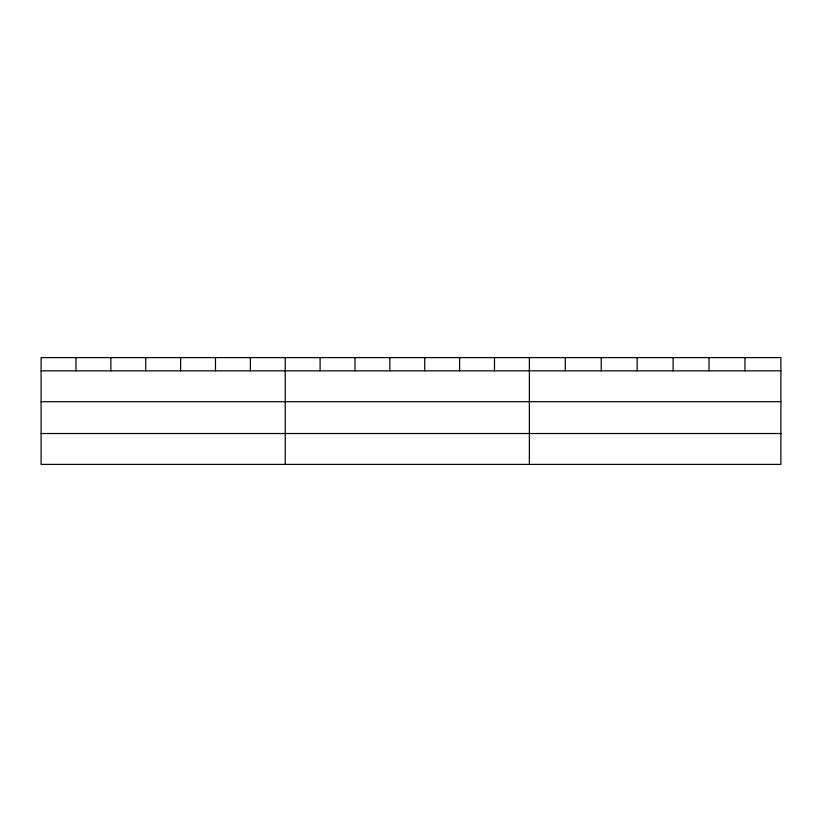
<?xml version="1.0" encoding="UTF-8"?>
<svg xmlns="http://www.w3.org/2000/svg" width="822" height="822" viewBox="0 0 822 822"><rect width="100%" height="100%" fill="white"/><g stroke="black" fill="none" stroke-linecap="round" stroke-linejoin="round"><path stroke-width="1.23" d="M780.9 401.711L780.9 357.601L41.1 357.601L41.1 464.399L780.9 464.399L780.9 401.711L41.1 401.711M41.1 370.835L780.9 370.835M41.1 433.523L780.9 433.523M744.968 357.601L744.968 370.835M709.037 357.601L709.037 370.835M673.105 357.601L673.105 370.835M637.163 357.601L637.163 370.835M601.231 357.601L601.231 370.835M565.3 357.601L565.3 370.835M529.368 357.601L529.368 464.399M494.495 357.601L494.495 370.835M459.611 357.601L459.611 370.835M424.738 357.601L424.738 370.835M389.864 357.601L389.864 370.835M354.991 357.601L354.991 370.835M320.107 357.601L320.107 370.835M285.234 357.601L285.234 464.399M250.361 357.601L250.361 370.835M215.477 357.601L215.477 370.835M180.604 357.601L180.604 370.835M145.73 357.601L145.73 370.835M110.857 357.601L110.857 370.835M75.973 357.601L75.973 370.835"/></g></svg>
